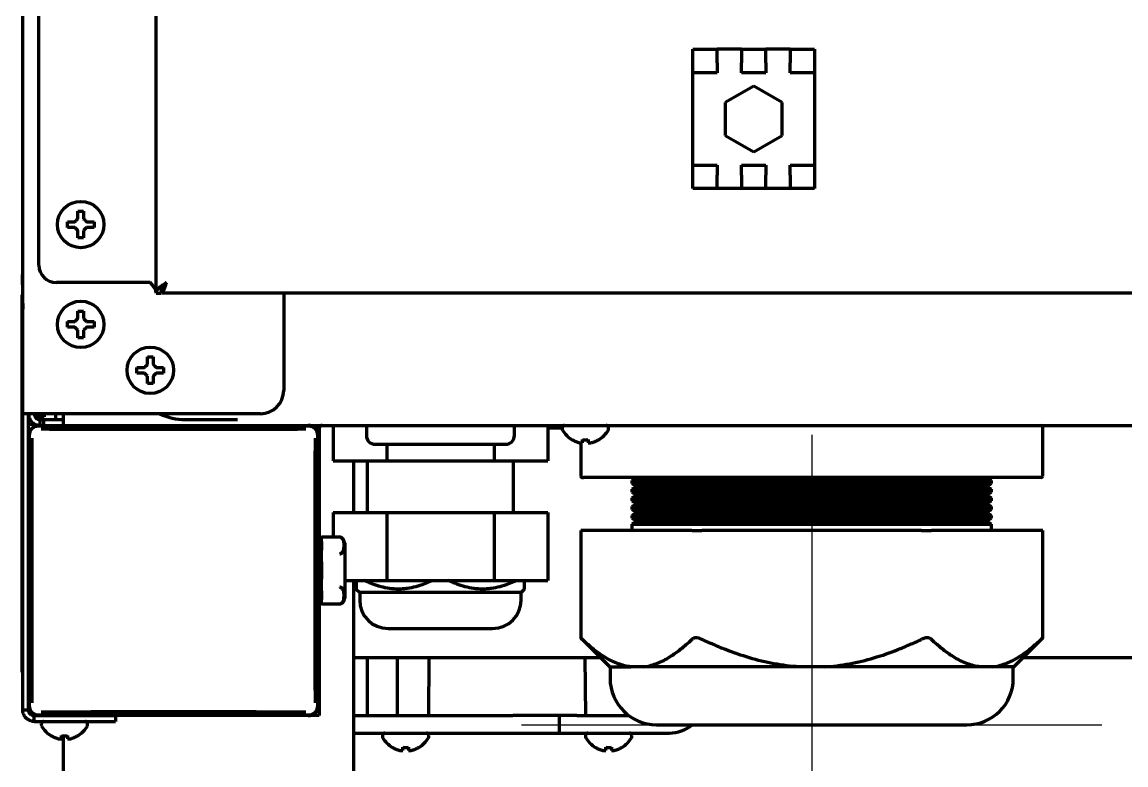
# Model space of a CAD drawing. Header units: inches. Extents: x -2405 to 7588, y 441 to 5654.
# Drawn here: x 6659 to 6849.2, y 2376.6 to 2504.6 of the extents above; entities that cross this region are included whole.
import ezdxf

# ---------------------------------------------------------------- set-up
doc = ezdxf.new("R2010")
doc.units = ezdxf.units.IN

# ---------------------------------------------------------------- blocks, each defined once
blk = doc.blocks.new('A$C29D5572B')
at = {"color": 1}
for p, q in [((0, 50), (0, -50)), ((-50, 0), (50, 0))]:
    blk.add_line(p, q, dxfattribs=at)
blk = doc.blocks.new('A$C0F8E2EAE')
blk.add_blockref('A$C29D5572B', (0, 0))

msp = doc.modelspace()

# ---------------------------------------------------------------- linework, layer by layer
at = {"linetype": 'Continuous', "lineweight": 70}
for p, q in [((6659.08, 2437.13), (6659.08, 4088.65)), ((6682.08, 2457.93), (6682.08, 2775.73)), ((6661.88, 2462.73), (6661.88, 2771.43)), ((6774.58, 2495.88), (6774.58, 2499.93)), ((6774.58, 2499.93), (6778.78, 2499.93)), ((6778.78, 2497.59), (6778.78, 2499.93)), ((6782.98, 2499.93), (6778.78, 2499.93)), ((6782.98, 2499.93), (6787.18, 2499.93)), ((6782.98, 2499.93), (6782.98, 2497.59)), ((6787.18, 2497.59), (6787.18, 2499.93)), ((6791.38, 2499.93), (6787.18, 2499.93)), ((6791.38, 2499.93), (6795.58, 2499.93)), ((6791.38, 2499.93), (6791.38, 2497.59)), ((6795.58, 2499.93), (6795.58, 2495.88)), ((6778.78, 2497.59), (6778.78, 2495.88)), ((6782.98, 2495.88), (6782.98, 2497.59)), ((6787.18, 2497.59), (6787.18, 2495.88)), ((6791.38, 2495.88), (6791.38, 2497.59)), ((6774.58, 2494.43), (6774.58, 2495.88)), ((6778.78, 2495.88), (6774.58, 2495.88)), ((6787.18, 2495.88), (6782.98, 2495.88)), ((6795.58, 2495.88), (6791.38, 2495.88)), ((6795.58, 2495.88), (6795.58, 2494.43)), ((6774.58, 2481.43), (6774.58, 2494.43)), ((6785.08, 2493.58), (6780.19, 2490.75)), ((6789.97, 2490.75), (6785.08, 2493.58)), ((6795.58, 2494.43), (6795.58, 2481.43)), ((6780.19, 2490.75), (6780.19, 2485.1)), ((6789.97, 2485.1), (6789.97, 2490.75)), ((6780.19, 2485.1), (6785.08, 2482.28)), ((6785.08, 2482.28), (6789.97, 2485.1)), ((6774.58, 2479.98), (6774.58, 2481.43)), ((6795.58, 2481.43), (6795.58, 2479.98)), ((6774.58, 2479.98), (6778.78, 2479.98)), ((6774.58, 2475.93), (6774.58, 2479.98)), ((6778.78, 2479.98), (6778.78, 2478.27)), ((6782.98, 2478.27), (6782.98, 2479.98)), ((6782.98, 2479.98), (6787.18, 2479.98)), ((6787.18, 2479.98), (6787.18, 2478.27)), ((6791.38, 2479.98), (6795.58, 2479.98)), ((6791.38, 2478.27), (6791.38, 2479.98)), ((6795.58, 2479.98), (6795.58, 2475.93)), ((6778.78, 2475.93), (6778.78, 2478.27)), ((6782.98, 2478.27), (6782.98, 2475.93)), ((6787.18, 2475.93), (6787.18, 2478.27)), ((6791.38, 2478.27), (6791.38, 2475.93)), ((6778.78, 2475.93), (6774.58, 2475.93)), ((6782.98, 2475.93), (6778.78, 2475.93)), ((6787.18, 2475.93), (6782.98, 2475.93)), ((6791.38, 2475.93), (6787.18, 2475.93)), ((6795.58, 2475.93), (6791.38, 2475.93)), ((6666.78, 2469.73), (6666.78, 2470.23)), ((6666.78, 2469.23), (6666.78, 2469.73)), ((6671.38, 2470.23), (6671.38, 2469.73)), ((6671.38, 2469.73), (6671.38, 2469.23)), ((6659.08, 2461.13), (6658.97, 2461.13)), ((6658.97, 2461.13), (6659.04, 2457.63)), ((6681.08, 2459.73), (6664.88, 2459.73)), ((6682.98, 2457.93), (6682.98, 2458.43)), ((6658.99, 2455.63), (6658.99, 2457.63)), ((6658.99, 2457.63), (6659.04, 2457.63)), ((6659.04, 2457.63), (6659.04, 2455.63)), ((6659.04, 2457.19), (6659.08, 2455.13)), ((6682.08, 2457.93), (6682.88, 2457.93)), ((7527.18, 2457.93), (6682.98, 2457.93)), ((6704.08, 2457.93), (6704.08, 2441.13)), ((6658.99, 2394.63), (6658.99, 2455.63)), ((6659.04, 2455.63), (6659.04, 2394.63)), ((6659.04, 2455.13), (6659.08, 2455.13)), ((6666.78, 2452.53), (6666.78, 2453.03)), ((6671.38, 2453.03), (6671.38, 2452.53)), ((6666.78, 2452.03), (6666.78, 2452.53)), ((6671.38, 2452.53), (6671.38, 2452.03)), ((6678.78, 2444.63), (6678.78, 2445.13)), ((6683.38, 2445.13), (6683.38, 2444.63)), ((6678.78, 2444.13), (6678.78, 2444.63)), ((6683.38, 2444.63), (6683.38, 2444.13)), ((6661.08, 2437.13), (6659.08, 2437.13)), ((6659.08, 2386.13), (6659.08, 2437.13)), ((6660.08, 2386.13), (6660.08, 2437.13)), ((6700.08, 2437.13), (6661.08, 2437.13)), ((6661.58, 2436.63), (6661.58, 2437.13)), ((6661.58, 2436.63), (6662.78, 2436.63)), ((6662.08, 2436.13), (6662.75, 2436.13)), ((6662.08, 2435.13), (6662.08, 2436.13)), ((6662.75, 2436.13), (6666.08, 2436.13)), ((6662.75, 2435.13), (6662.75, 2436.13)), ((6662.78, 2437.13), (6662.78, 2436.63)), ((6664.78, 2436.13), (6664.78, 2437.13)), ((6666.08, 2437.13), (6666.08, 2435.13)), ((6687.08, 2436.13), (6694.08, 2436.13)), ((6694.08, 2436.13), (6696.08, 2436.13)), ((6660.08, 2435.33), (6661.08, 2435.33)), ((6708.35, 2435), (6661.8, 2435)), ((6661.88, 2435.13), (6662.08, 2435.13)), ((6662.08, 2435.13), (6662.75, 2435.13)), ((6662.75, 2435.13), (6666.08, 2435.13)), ((6666.08, 2435.13), (7544.08, 2435.13)), ((6709.25, 2434.73), (6710.08, 2434.73)), ((6710.08, 2433.33), (6710.08, 2434.73)), ((6710.18, 2434.63), (6710.18, 2414.73)), ((6712.58, 2435.13), (6712.58, 2429.03)), ((6718.33, 2435.13), (6718.33, 2433.38)), ((6743.83, 2433.38), (6743.83, 2435.13)), ((6749.58, 2435.13), (6749.58, 2429.03)), ((6749.58, 2434.73), (6752.08, 2434.73)), ((6752.08, 2434.73), (6752.08, 2434.53)), ((6760.08, 2434.53), (6760.08, 2434.73)), ((6834.9, 2426.38), (6834.9, 2434.88)), ((6660.08, 2386.93), (6660.08, 2433.33)), ((6660.2, 2433.4), (6660.2, 2386.85)), ((6709.95, 2386.85), (6709.95, 2433.4)), ((6710.08, 2433.33), (6710.08, 2386.93)), ((6719.83, 2431.88), (6742.33, 2431.88)), ((6721.83, 2431.88), (6721.83, 2429.03)), ((6740.33, 2431.88), (6740.33, 2429.03)), ((6753.78, 2432.65), (6753.78, 2432.68)), ((6755.26, 2432.12), (6755.26, 2426.38)), ((6758.38, 2432.68), (6758.38, 2432.65)), ((6712.58, 2429.03), (6721.83, 2429.03)), ((6716.08, 2429.03), (6716.08, 2420.13)), ((6718.45, 2429.03), (6718.45, 2420.13)), ((6721.83, 2429.03), (6740.33, 2429.03)), ((6740.33, 2429.03), (6749.58, 2429.03)), ((6743.7, 2420.13), (6743.7, 2429.03)), ((6755.51, 2426.13), (6755.75, 2426.13)), ((6774.66, 2426.13), (6755.75, 2426.13)), ((6764.95, 2426.13), (6764.08, 2425.63)), ((6776.17, 2426.13), (6774.66, 2426.13)), ((6813.99, 2426.13), (6776.17, 2426.13)), ((6815.5, 2426.13), (6813.99, 2426.13)), ((6834.41, 2426.13), (6815.5, 2426.13)), ((6826.08, 2425.63), (6825.21, 2426.13)), ((6834.65, 2426.13), (6834.41, 2426.13)), ((6764.08, 2425.63), (6764.08, 2425.13)), ((6764.08, 2425.63), (6795.08, 2425.63)), ((6826.08, 2425.13), (6764.08, 2425.13)), ((6764.08, 2425.13), (6764.95, 2424.63)), ((6764.95, 2424.63), (6764.08, 2424.13)), ((6764.08, 2424.13), (6764.08, 2423.63)), ((6764.08, 2424.13), (6795.08, 2424.13)), ((6825.21, 2424.63), (6764.95, 2424.63)), ((6795.08, 2425.63), (6826.08, 2425.63)), ((6795.08, 2424.13), (6826.08, 2424.13)), ((6825.21, 2424.63), (6826.08, 2425.13)), ((6826.08, 2424.13), (6825.21, 2424.63)), ((6826.08, 2425.13), (6826.08, 2425.63)), ((6826.08, 2423.63), (6826.08, 2424.13)), ((6764.08, 2423.63), (6764.95, 2423.13)), ((6826.08, 2423.63), (6764.08, 2423.63)), ((6764.95, 2423.13), (6764.08, 2422.63)), ((6764.08, 2422.63), (6764.08, 2422.13)), ((6764.08, 2422.63), (6795.08, 2422.63)), ((6825.21, 2423.13), (6764.95, 2423.13)), ((6795.08, 2422.63), (6826.08, 2422.63)), ((6825.21, 2423.13), (6826.08, 2423.63)), ((6826.08, 2422.63), (6825.21, 2423.13)), ((6826.08, 2422.13), (6826.08, 2422.63)), ((6826.08, 2422.13), (6764.08, 2422.13)), ((6764.08, 2422.13), (6764.95, 2421.63)), ((6764.95, 2421.63), (6764.08, 2421.13)), ((6764.08, 2421.13), (6764.08, 2420.63)), ((6764.08, 2421.13), (6795.08, 2421.13)), ((6826.08, 2420.63), (6764.08, 2420.63)), ((6764.08, 2420.63), (6764.95, 2420.13)), ((6825.21, 2421.63), (6764.95, 2421.63)), ((6795.08, 2421.13), (6826.08, 2421.13)), ((6825.21, 2421.63), (6826.08, 2422.13)), ((6826.08, 2421.13), (6825.21, 2421.63)), ((6825.21, 2420.13), (6826.08, 2420.63)), ((6826.08, 2420.63), (6826.08, 2421.13)), ((6712.58, 2420.13), (6712.58, 2415.89)), ((6712.58, 2420.13), (6721.83, 2420.13)), ((6721.83, 2420.13), (6721.83, 2408.43)), ((6721.83, 2420.13), (6740.33, 2420.13)), ((6740.33, 2420.13), (6749.58, 2420.13)), ((6740.33, 2420.13), (6740.33, 2408.43)), ((6749.58, 2420.13), (6749.58, 2408.43)), ((6764.95, 2420.13), (6764.08, 2419.63)), ((6764.08, 2419.63), (6764.08, 2419.13)), ((6764.08, 2419.63), (6795.08, 2419.63)), ((6826.08, 2419.13), (6764.08, 2419.13)), ((6764.08, 2419.13), (6764.95, 2418.63)), ((6764.95, 2418.63), (6764.08, 2418.13)), ((6825.21, 2420.13), (6764.95, 2420.13)), ((6825.21, 2418.63), (6764.95, 2418.63)), ((6795.08, 2419.63), (6826.08, 2419.63)), ((6826.08, 2419.63), (6825.21, 2420.13)), ((6825.21, 2418.63), (6826.08, 2419.13)), ((6826.08, 2418.13), (6825.21, 2418.63)), ((6826.08, 2419.13), (6826.08, 2419.63)), ((6755.53, 2417.03), (6755.26, 2417.03)), ((6755.26, 2417.03), (6755.26, 2398.53)), ((6774.44, 2417.03), (6755.53, 2417.03)), ((6764.08, 2418.13), (6795.08, 2418.13)), ((6764.08, 2418.13), (6764.08, 2417.03)), ((6774.44, 2417.03), (6776.17, 2417.03)), ((6813.99, 2417.03), (6776.17, 2417.03)), ((6795.08, 2418.13), (6826.08, 2418.13)), ((6813.99, 2417.03), (6815.72, 2417.03)), ((6834.63, 2417.03), (6815.72, 2417.03)), ((6826.08, 2417.03), (6826.08, 2418.13)), ((6834.9, 2417.03), (6834.63, 2417.03)), ((6834.9, 2398.53), (6834.9, 2417.03)), ((6710.08, 2414.63), (6710.58, 2415.13)), ((6710.58, 2415.13), (6710.58, 2415.79)), ((6710.58, 2415.13), (6710.58, 2414.77)), ((6710.58, 2414.77), (6710.58, 2413.61)), ((6713.75, 2415.89), (6710.68, 2415.89)), ((6713.92, 2415.84), (6713.77, 2415.88)), ((6714.58, 2414.9), (6714.58, 2405.35)), ((6710.58, 2412.96), (6710.58, 2413.61)), ((6710.58, 2411.64), (6710.58, 2412.96)), ((6710.58, 2411.64), (6710.58, 2410.48)), ((6710.58, 2410.48), (6710.58, 2409.77)), ((6710.58, 2409.77), (6710.58, 2408.61)), ((6710.58, 2407.3), (6710.58, 2408.61)), ((6710.58, 2406.64), (6710.58, 2407.3)), ((6714.58, 2408.43), (6721.83, 2408.43)), ((6716.08, 2408.43), (6716.08, 2304.63)), ((6721.83, 2408.43), (6740.33, 2408.43)), ((6740.33, 2408.43), (6749.58, 2408.43)), ((6710.58, 2405.13), (6710.08, 2405.63)), ((6710.18, 2405.53), (6710.18, 2385.13)), ((6710.58, 2406.64), (6710.58, 2405.48)), ((6710.58, 2405.48), (6710.58, 2405.13)), ((6710.58, 2404.47), (6710.58, 2405.13)), ((6716.58, 2406.93), (6717.18, 2406.33)), ((6744.98, 2406.33), (6717.18, 2406.33)), ((6717.18, 2406.33), (6717.18, 2405.03)), ((6744.98, 2406.33), (6745.58, 2406.93)), ((6744.98, 2405.03), (6744.98, 2406.33)), ((6710.68, 2404.37), (6713.75, 2404.37)), ((6722.08, 2400.13), (6740.08, 2400.13)), ((6755.26, 2398.53), (6760.26, 2393.53)), ((6829.9, 2393.53), (6834.9, 2398.53)), ((6658.99, 2392.63), (6658.99, 2394.63)), ((6659.08, 2395.13), (6659.04, 2395.13)), ((6659.04, 2394.63), (6659.04, 2392.63)), ((6710.08, 2395.13), (6710.19, 2395.13)), ((6716.09, 2395.13), (6758.66, 2395.13)), ((6718.45, 2395.13), (6718.45, 2385.13)), ((6723.7, 2385.13), (6723.7, 2395.13)), ((6729.08, 2385.13), (6729.17, 2395.13)), ((6755.99, 2395.13), (6756.08, 2385.13)), ((6831.5, 2395.13), (7077.94, 2395.13)), ((6659.04, 2392.63), (6658.99, 2392.63)), ((6760.26, 2393.53), (6763.91, 2393.53)), ((6760.33, 2393.53), (6760.33, 2391.53)), ((6764.98, 2393.53), (6763.91, 2393.53)), ((6766.06, 2393.53), (6764.98, 2393.53)), ((6792.93, 2393.53), (6766.06, 2393.53)), ((6795.08, 2393.53), (6792.93, 2393.53)), ((6797.23, 2393.53), (6795.08, 2393.53)), ((6824.1, 2393.53), (6797.23, 2393.53)), ((6825.17, 2393.53), (6824.1, 2393.53)), ((6826.25, 2393.53), (6825.17, 2393.53)), ((6829.9, 2393.53), (6826.25, 2393.53)), ((6829.83, 2391.53), (6829.83, 2393.53)), ((6659.08, 2386.13), (6660.08, 2386.13)), ((6661.08, 2385.13), (6674.93, 2385.13)), ((6661.08, 2384.13), (6661.08, 2385.13)), ((6661.08, 2384.13), (6674.93, 2384.13)), ((6661.8, 2385.25), (6708.35, 2385.25)), ((6708.28, 2385.13), (6661.88, 2385.13)), ((6664.53, 2385.13), (6664.53, 2385.13)), ((6668.03, 2385.13), (6668.03, 2385.13)), ((6675.08, 2385.13), (6674.93, 2385.13)), ((6674.93, 2384.13), (6675.08, 2384.13)), ((6675.08, 2385.13), (6675.08, 2384.13)), ((6710.18, 2385.13), (6708.28, 2385.13)), ((6716.08, 2385.13), (6743.58, 2385.13)), ((6751.58, 2385.13), (6743.58, 2385.13)), ((6754.58, 2385.13), (6751.58, 2385.13)), ((6751.58, 2385.13), (6751.58, 2382.13)), ((6754.58, 2385.13), (6763.53, 2385.13)), ((6662.28, 2383.73), (6662.28, 2383.53)), ((6670.28, 2383.53), (6670.28, 2383.73)), ((6768.33, 2383.53), (6795.08, 2383.53)), ((6795.08, 2383.53), (6821.83, 2383.53)), ((6663.98, 2381.65), (6663.98, 2381.68)), ((6666.08, 2381.68), (6666.08, 2304.63)), ((6668.58, 2381.68), (6668.58, 2381.65)), ((6716.08, 2382.13), (6743.58, 2382.13)), ((6721.08, 2381.73), (6721.08, 2381.53)), ((6729.08, 2381.53), (6729.08, 2381.73)), ((6743.58, 2382.13), (6751.58, 2382.13)), ((6751.58, 2382.13), (6754.58, 2382.13)), ((6754.58, 2382.13), (6770.58, 2382.13)), ((6756.08, 2381.73), (6756.08, 2381.53)), ((6764.08, 2381.53), (6764.08, 2381.73)), ((6722.78, 2379.65), (6722.78, 2379.68)), ((6727.38, 2379.68), (6727.38, 2379.65)), ((6757.78, 2379.65), (6757.78, 2379.68)), ((6762.38, 2379.68), (6762.38, 2379.65))]:
    msp.add_line(p, q, dxfattribs=at)
for centre in [(6669.08, 2469.73), (6669.08, 2452.53), (6681.08, 2444.63)]:
    msp.add_circle(centre, 4, dxfattribs=at)
for centre, radius, start, end in [((6664.88, 2462.73), 3, 180, 270), ((6700.08, 2441.13), 4, 270, 0), ((6687.08, 2446.13), 10, 244.1573, 270), ((6661.88, 2433.33), 1.8, 90, 180), ((6708.28, 2433.33), 1.8, 0, 90), ((6710.68, 2434.63), 0.5, 90, 180), ((6752.48, 2434.73), 0.4, 90, 180), ((6752.48, 2434.53), 0.4, 180, 210.3012), ((6756.28, 2436.75), 4.8, 210.3012, 238.6273), ((6755.88, 2436.75), 4.8, 301.3727, 329.6988), ((6759.68, 2434.73), 0.4, 0, 90), ((6759.68, 2434.53), 0.4, 329.6988, 0), ((6834.65, 2434.88), 0.25, 0, 90), ((6719.83, 2433.38), 1.5, 180, 270), ((6742.33, 2433.38), 1.5, 270, 0), ((6755.51, 2426.38), 0.25, 180, 270), ((6834.65, 2426.38), 0.25, 270, 0), ((6710.68, 2415.79), 0.1, 90, 180), ((6713.75, 2415.79), 0.1, 79.3614, 90), ((6713.58, 2405.35), 1, 305.4945, 0), ((6722.08, 2405.03), 4.9, 180, 270), ((6740.08, 2405.03), 4.9, 270, 0), ((6710.68, 2404.47), 0.1, 180, 270), ((6713.75, 2404.47), 0.1, 270, 280.6386), ((6713.58, 2405.35), 1, 280.7805, 292.5322), ((6768.33, 2391.53), 8, 180, 270), ((6821.83, 2391.53), 8, 270, 0), ((6708.28, 2386.93), 1.8, 270, 0), ((6661.88, 2386.93), 1.8, 255.3553, 270), ((6662.68, 2383.73), 0.4, 90, 180), ((6669.88, 2383.73), 0.4, 0, 90), ((6662.68, 2383.53), 0.4, 180, 210.3012), ((6666.48, 2385.75), 4.8, 210.3012, 238.6273), ((6666.08, 2385.75), 4.8, 301.3727, 329.6988), ((6669.88, 2383.53), 0.4, 329.6988, 0), ((6770.58, 2388.13), 6, 270, 309.9459), ((6721.48, 2381.73), 0.4, 90, 180), ((6721.48, 2381.53), 0.4, 180, 210.3012), ((6725.28, 2383.75), 4.8, 210.3012, 238.6273), ((6724.88, 2383.75), 4.8, 301.3727, 329.6988), ((6728.68, 2381.73), 0.4, 0, 90), ((6728.68, 2381.53), 0.4, 329.6988, 0), ((6756.48, 2381.73), 0.4, 90, 180), ((6756.48, 2381.53), 0.4, 180, 210.3012), ((6760.28, 2383.75), 4.8, 210.3012, 238.6273), ((6759.88, 2383.75), 4.8, 301.3727, 329.6988), ((6763.68, 2381.73), 0.4, 0, 90), ((6763.68, 2381.53), 0.4, 329.6988, 0)]:
    msp.add_arc(centre, radius, start, end, dxfattribs=at)
for centre, major_axis, ratio, start_param, end_param in [((6661.8, 2433.4), (-1.13, 1.13), 0.999695, 5.497939, 7.068431), ((6685.08, 2437.87), (-193.8, 0), 0.017452, 1.452938, 1.688654), ((6708.35, 2433.4), (1.13, 1.13), 0.999695, 5.497939, 7.068431), ((6657.33, 2410.13), (0, 193.8), 0.017452, 4.594531, 4.830247), ((6712.83, 2410.13), (0, -193.8), 0.017452, 4.594531, 4.830247), ((6661.8, 2386.85), (-1.13, -1.13), 0.999695, 5.497939, 7.068431), ((6708.35, 2386.85), (1.13, -1.13), 0.999695, 5.497939, 7.068431), ((6685.08, 2382.38), (193.8, 0), 0.017452, 1.452938, 1.688654)]:
    msp.add_ellipse(centre, major_axis=major_axis, ratio=ratio, start_param=start_param, end_param=end_param, dxfattribs=at)
for points in [[(6668.58, 2470.73), (6668.58, 2470.78), (6668.58, 2470.89), (6668.58, 2471.05), (6668.58, 2471.21), (6668.58, 2471.37), (6668.58, 2471.52), (6668.58, 2471.67), (6668.58, 2471.84), (6668.58, 2471.96), (6668.58, 2472.03)], [(6668.58, 2472.03), (6668.75, 2472.03), (6669.08, 2472.03), (6669.41, 2472.03), (6669.58, 2472.03)], [(6668.08, 2470.23), (6668.1, 2470.25), (6668.15, 2470.3), (6668.22, 2470.37), (6668.29, 2470.44), (6668.36, 2470.51), (6668.44, 2470.58), (6668.51, 2470.66), (6668.56, 2470.7), (6668.58, 2470.73)], [(6669.58, 2470.73), (6669.61, 2470.7), (6669.66, 2470.65), (6669.73, 2470.58), (6669.8, 2470.51), (6669.87, 2470.44), (6669.94, 2470.37), (6670.01, 2470.3), (6670.06, 2470.25), (6670.08, 2470.23)], [(6670.08, 2470.23), (6670.13, 2470.23), (6670.24, 2470.23), (6670.4, 2470.23), (6670.56, 2470.23), (6670.72, 2470.23), (6670.87, 2470.23), (6671.03, 2470.23), (6671.19, 2470.23), (6671.32, 2470.23), (6671.38, 2470.23)], [(6668.08, 2469.23), (6668.03, 2469.23), (6667.92, 2469.23), (6667.76, 2469.23), (6667.6, 2469.23), (6667.44, 2469.23), (6667.29, 2469.23), (6667.13, 2469.23), (6666.97, 2469.23), (6666.84, 2469.23), (6666.78, 2469.23)], [(6668.58, 2468.73), (6668.55, 2468.75), (6668.5, 2468.81), (6668.43, 2468.88), (6668.36, 2468.95), (6668.29, 2469.02), (6668.22, 2469.09), (6668.15, 2469.16), (6668.1, 2469.2), (6668.08, 2469.23)], [(6670.08, 2469.23), (6670.06, 2469.2), (6670.01, 2469.16), (6669.94, 2469.09), (6669.87, 2469.01), (6669.79, 2468.94), (6669.72, 2468.87), (6669.65, 2468.8), (6669.6, 2468.75), (6669.58, 2468.73)], [(6669.58, 2468.73), (6669.58, 2468.67), (6669.58, 2468.57), (6669.58, 2468.4), (6669.58, 2468.25), (6669.58, 2468.09), (6669.58, 2467.94), (6669.58, 2467.78), (6669.58, 2467.62), (6669.58, 2467.49), (6669.58, 2467.43)], [(6669.58, 2467.43), (6669.41, 2467.43), (6669.08, 2467.43), (6668.75, 2467.43), (6668.58, 2467.43)], [(6682.08, 2457.93), (6682.08, 2458.13), (6681.99, 2458.53), (6681.6, 2459.13), (6681.25, 2459.53), (6681.08, 2459.73)], [(6683.88, 2459.73), (6683.57, 2459.53), (6682.94, 2459.13), (6682.25, 2458.53), (6682.08, 2458.13), (6682.08, 2457.93)], [(6682.98, 2457.93), (6683.05, 2457.93), (6683.2, 2458.02), (6683.43, 2458.42), (6683.65, 2459.02), (6683.8, 2459.49), (6683.88, 2459.73)], [(6668.58, 2453.53), (6668.58, 2453.58), (6668.58, 2453.69), (6668.58, 2453.85), (6668.58, 2454.01), (6668.58, 2454.17), (6668.58, 2454.32), (6668.58, 2454.47), (6668.58, 2454.64), (6668.58, 2454.76), (6668.58, 2454.83)], [(6668.58, 2454.83), (6668.75, 2454.83), (6669.08, 2454.83), (6669.41, 2454.83), (6669.58, 2454.83)], [(6668.08, 2453.03), (6668.1, 2453.05), (6668.15, 2453.1), (6668.22, 2453.17), (6668.29, 2453.24), (6668.36, 2453.31), (6668.44, 2453.38), (6668.51, 2453.46), (6668.56, 2453.5), (6668.58, 2453.53)], [(6669.58, 2453.53), (6669.61, 2453.5), (6669.66, 2453.45), (6669.73, 2453.38), (6669.8, 2453.31), (6669.87, 2453.24), (6669.94, 2453.17), (6670.01, 2453.1), (6670.06, 2453.05), (6670.08, 2453.03)], [(6670.08, 2453.03), (6670.13, 2453.03), (6670.24, 2453.03), (6670.4, 2453.03), (6670.56, 2453.03), (6670.72, 2453.03), (6670.87, 2453.03), (6671.03, 2453.03), (6671.19, 2453.03), (6671.32, 2453.03), (6671.38, 2453.03)], [(6668.08, 2452.03), (6668.03, 2452.03), (6667.92, 2452.03), (6667.76, 2452.03), (6667.6, 2452.03), (6667.44, 2452.03), (6667.29, 2452.03), (6667.13, 2452.03), (6666.97, 2452.03), (6666.84, 2452.03), (6666.78, 2452.03)], [(6668.58, 2451.53), (6668.55, 2451.55), (6668.5, 2451.61), (6668.43, 2451.68), (6668.36, 2451.75), (6668.29, 2451.82), (6668.22, 2451.89), (6668.15, 2451.96), (6668.1, 2452), (6668.08, 2452.03)], [(6670.08, 2452.03), (6670.06, 2452), (6670.01, 2451.96), (6669.94, 2451.89), (6669.87, 2451.81), (6669.79, 2451.74), (6669.72, 2451.67), (6669.65, 2451.6), (6669.6, 2451.55), (6669.58, 2451.53)], [(6669.58, 2451.53), (6669.58, 2451.47), (6669.58, 2451.37), (6669.58, 2451.2), (6669.58, 2451.05), (6669.58, 2450.89), (6669.58, 2450.74), (6669.58, 2450.58), (6669.58, 2450.42), (6669.58, 2450.29), (6669.58, 2450.23)], [(6669.58, 2450.23), (6669.41, 2450.23), (6669.08, 2450.23), (6668.75, 2450.23), (6668.58, 2450.23)], [(6680.58, 2445.63), (6680.58, 2445.68), (6680.58, 2445.79), (6680.58, 2445.95), (6680.58, 2446.11), (6680.58, 2446.27), (6680.58, 2446.42), (6680.58, 2446.57), (6680.58, 2446.74), (6680.58, 2446.86), (6680.58, 2446.93)], [(6680.58, 2446.93), (6680.75, 2446.93), (6681.08, 2446.93), (6681.41, 2446.93), (6681.58, 2446.93)], [(6680.08, 2445.13), (6680.1, 2445.15), (6680.15, 2445.2), (6680.22, 2445.27), (6680.29, 2445.34), (6680.36, 2445.41), (6680.44, 2445.48), (6680.51, 2445.56), (6680.56, 2445.6), (6680.58, 2445.63)], [(6681.58, 2445.63), (6681.61, 2445.6), (6681.66, 2445.55), (6681.73, 2445.48), (6681.8, 2445.41), (6681.87, 2445.34), (6681.94, 2445.27), (6682.01, 2445.2), (6682.06, 2445.15), (6682.08, 2445.13)], [(6682.08, 2445.13), (6682.13, 2445.13), (6682.24, 2445.13), (6682.4, 2445.13), (6682.56, 2445.13), (6682.72, 2445.13), (6682.87, 2445.13), (6683.03, 2445.13), (6683.19, 2445.13), (6683.32, 2445.13), (6683.38, 2445.13)], [(6680.08, 2444.13), (6680.03, 2444.13), (6679.92, 2444.13), (6679.76, 2444.13), (6679.6, 2444.13), (6679.44, 2444.13), (6679.29, 2444.13), (6679.13, 2444.13), (6678.97, 2444.13), (6678.84, 2444.13), (6678.78, 2444.13)], [(6680.58, 2443.63), (6680.55, 2443.65), (6680.5, 2443.71), (6680.43, 2443.78), (6680.36, 2443.85), (6680.29, 2443.92), (6680.22, 2443.99), (6680.15, 2444.06), (6680.1, 2444.1), (6680.08, 2444.13)], [(6682.08, 2444.13), (6682.06, 2444.1), (6682.01, 2444.06), (6681.94, 2443.99), (6681.87, 2443.91), (6681.79, 2443.84), (6681.72, 2443.77), (6681.65, 2443.7), (6681.6, 2443.65), (6681.58, 2443.63)], [(6681.58, 2443.63), (6681.58, 2443.57), (6681.58, 2443.47), (6681.58, 2443.3), (6681.58, 2443.15), (6681.58, 2442.99), (6681.58, 2442.84), (6681.58, 2442.68), (6681.58, 2442.52), (6681.58, 2442.39), (6681.58, 2442.33)], [(6681.58, 2442.33), (6681.41, 2442.33), (6681.08, 2442.33), (6680.75, 2442.33), (6680.58, 2442.33)], [(6660.08, 2437.13), (6660.08, 2436.87), (6660.18, 2436.34), (6660.63, 2435.68), (6661.29, 2435.23), (6661.82, 2435.13), (6662.08, 2435.13)], [(6661.08, 2437.13), (6661.08, 2437.08), (6661.09, 2436.99), (6661.12, 2436.85), (6661.17, 2436.71), (6661.23, 2436.59), (6661.32, 2436.47), (6661.42, 2436.37), (6661.54, 2436.28), (6661.66, 2436.22), (6661.8, 2436.17), (6661.94, 2436.13), (6662.03, 2436.13), (6662.08, 2436.13)], [(6755.08, 2432.13), (6755.1, 2432.13), (6755.15, 2432.12), (6755.22, 2432.12), (6755.29, 2432.12), (6755.36, 2432.12), (6755.44, 2432.12), (6755.51, 2432.12), (6755.56, 2432.13), (6755.58, 2432.13)], [(6755.58, 2432.13), (6755.58, 2432.15), (6755.58, 2432.18), (6755.58, 2432.23), (6755.58, 2432.28), (6755.58, 2432.34), (6755.58, 2432.41), (6755.58, 2432.48), (6755.58, 2432.57), (6755.58, 2432.64), (6755.58, 2432.68)], [(6755.58, 2432.68), (6755.75, 2432.66), (6756.08, 2432.64), (6756.41, 2432.66), (6756.58, 2432.68)], [(6756.58, 2432.13), (6756.61, 2432.13), (6756.66, 2432.12), (6756.73, 2432.12), (6756.8, 2432.12), (6756.87, 2432.12), (6756.94, 2432.12), (6757.01, 2432.12), (6757.06, 2432.13), (6757.08, 2432.13)], [(6757.08, 2432.13), (6757.13, 2432.15), (6757.24, 2432.18), (6757.4, 2432.23), (6757.56, 2432.28), (6757.72, 2432.34), (6757.87, 2432.41), (6758.03, 2432.48), (6758.19, 2432.57), (6758.32, 2432.64), (6758.38, 2432.68)], [(6661.08, 2384.13), (6661, 2384.13), (6660.85, 2384.14), (6660.63, 2384.17), (6660.42, 2384.24), (6660.21, 2384.32), (6660.01, 2384.43), (6659.83, 2384.56), (6659.66, 2384.71), (6659.51, 2384.88), (6659.38, 2385.06), (6659.27, 2385.26), (6659.19, 2385.47), (6659.13, 2385.68), (6659.09, 2385.9), (6659.08, 2386.05), (6659.08, 2386.13)], [(6661.08, 2385.13), (6661.03, 2385.13), (6660.92, 2385.14), (6660.77, 2385.17), (6660.62, 2385.23), (6660.49, 2385.32), (6660.37, 2385.42), (6660.27, 2385.54), (6660.18, 2385.67), (6660.12, 2385.82), (6660.09, 2385.97), (6660.08, 2386.08), (6660.08, 2386.13)], [(6665.28, 2381.13), (6665.3, 2381.13), (6665.35, 2381.12), (6665.42, 2381.12), (6665.49, 2381.12), (6665.56, 2381.12), (6665.64, 2381.12), (6665.71, 2381.12), (6665.76, 2381.13), (6665.78, 2381.13)], [(6665.78, 2381.13), (6665.78, 2381.15), (6665.78, 2381.18), (6665.78, 2381.23), (6665.78, 2381.28), (6665.78, 2381.34), (6665.78, 2381.41), (6665.78, 2381.48), (6665.78, 2381.57), (6665.78, 2381.64), (6665.78, 2381.68)], [(6665.78, 2381.68), (6665.95, 2381.66), (6666.28, 2381.64), (6666.61, 2381.66), (6666.78, 2381.68)], [(6666.78, 2381.13), (6666.81, 2381.13), (6666.86, 2381.12), (6666.93, 2381.12), (6667, 2381.12), (6667.07, 2381.12), (6667.14, 2381.12), (6667.21, 2381.12), (6667.26, 2381.13), (6667.28, 2381.13)], [(6667.28, 2381.13), (6667.33, 2381.15), (6667.44, 2381.18), (6667.6, 2381.23), (6667.76, 2381.28), (6667.92, 2381.34), (6668.07, 2381.41), (6668.23, 2381.48), (6668.39, 2381.57), (6668.52, 2381.64), (6668.58, 2381.68)], [(6724.08, 2379.13), (6724.1, 2379.13), (6724.15, 2379.12), (6724.22, 2379.12), (6724.29, 2379.12), (6724.36, 2379.12), (6724.44, 2379.12), (6724.51, 2379.12), (6724.56, 2379.13), (6724.58, 2379.13)], [(6724.58, 2379.13), (6724.58, 2379.15), (6724.58, 2379.18), (6724.58, 2379.23), (6724.58, 2379.28), (6724.58, 2379.34), (6724.58, 2379.41), (6724.58, 2379.48), (6724.58, 2379.57), (6724.58, 2379.64), (6724.58, 2379.68)], [(6724.58, 2379.68), (6724.75, 2379.66), (6725.08, 2379.64), (6725.41, 2379.66), (6725.58, 2379.68)], [(6725.58, 2379.13), (6725.61, 2379.13), (6725.66, 2379.12), (6725.73, 2379.12), (6725.8, 2379.12), (6725.87, 2379.12), (6725.94, 2379.12), (6726.01, 2379.12), (6726.06, 2379.13), (6726.08, 2379.13)], [(6726.08, 2379.13), (6726.13, 2379.15), (6726.24, 2379.18), (6726.4, 2379.23), (6726.56, 2379.28), (6726.72, 2379.34), (6726.87, 2379.41), (6727.03, 2379.48), (6727.19, 2379.57), (6727.32, 2379.64), (6727.38, 2379.68)], [(6759.08, 2379.13), (6759.1, 2379.13), (6759.15, 2379.12), (6759.22, 2379.12), (6759.29, 2379.12), (6759.36, 2379.12), (6759.44, 2379.12), (6759.51, 2379.12), (6759.56, 2379.13), (6759.58, 2379.13)], [(6759.58, 2379.13), (6759.58, 2379.15), (6759.58, 2379.18), (6759.58, 2379.23), (6759.58, 2379.28), (6759.58, 2379.34), (6759.58, 2379.41), (6759.58, 2379.48), (6759.58, 2379.57), (6759.58, 2379.64), (6759.58, 2379.68)], [(6759.58, 2379.68), (6759.75, 2379.66), (6760.08, 2379.64), (6760.41, 2379.66), (6760.58, 2379.68)], [(6760.58, 2379.13), (6760.61, 2379.13), (6760.66, 2379.12), (6760.73, 2379.12), (6760.8, 2379.12), (6760.87, 2379.12), (6760.94, 2379.12), (6761.01, 2379.12), (6761.06, 2379.13), (6761.08, 2379.13)], [(6761.08, 2379.13), (6761.13, 2379.15), (6761.24, 2379.18), (6761.4, 2379.23), (6761.56, 2379.28), (6761.72, 2379.34), (6761.87, 2379.41), (6762.03, 2379.48), (6762.19, 2379.57), (6762.32, 2379.64), (6762.38, 2379.68)]]:
    msp.add_open_spline(points, degree=3, dxfattribs=at)
for points, knots in [([(6669.58, 2472.03), (6669.58, 2471.83), (6669.58, 2471.62), (6669.58, 2471.29), (6669.58, 2471.18), (6669.58, 2470.96), (6669.58, 2470.84), (6669.58, 2470.73)], [0, 0, 0, 0, 0.5, 0.5, 0.75, 0.75, 1, 1, 1, 1]), ([(6666.78, 2470.23), (6666.98, 2470.23), (6667.19, 2470.23), (6667.52, 2470.23), (6667.63, 2470.23), (6667.85, 2470.23), (6667.96, 2470.23), (6668.08, 2470.23)], [0, 0, 0, 0, 0.5, 0.5, 0.75, 0.75, 1, 1, 1, 1]), ([(6668.58, 2467.43), (6668.58, 2467.63), (6668.58, 2467.84), (6668.58, 2468.17), (6668.58, 2468.28), (6668.58, 2468.5), (6668.58, 2468.61), (6668.58, 2468.73)], [0, 0, 0, 0, 0.5, 0.5, 0.75, 0.75, 1, 1, 1, 1]), ([(6671.38, 2469.23), (6671.18, 2469.23), (6670.97, 2469.23), (6670.64, 2469.23), (6670.53, 2469.23), (6670.31, 2469.23), (6670.19, 2469.23), (6670.08, 2469.23)], [0, 0, 0, 0, 0.5, 0.5, 0.75, 0.75, 1, 1, 1, 1]), ([(6683.88, 2459.73), (6683.81, 2459.65), (6683.75, 2459.58), (6683.62, 2459.43), (6683.56, 2459.35), (6683.44, 2459.2), (6683.38, 2459.13), (6683.27, 2458.98), (6683.22, 2458.9), (6683.13, 2458.75), (6683.08, 2458.68), (6683.01, 2458.53), (6682.98, 2458.45), (6682.93, 2458.3), (6682.91, 2458.23), (6682.89, 2458.08), (6682.88, 2458), (6682.88, 2457.93)], [0, 0, 0, 0, 0.125, 0.125, 0.25, 0.25, 0.375, 0.375, 0.5, 0.5, 0.625, 0.625, 0.75, 0.75, 0.875, 0.875, 1, 1, 1, 1]), ([(6682.98, 2458.73), (6683.02, 2458.73), (6683.05, 2458.73), (6683.13, 2458.76), (6683.17, 2458.78), (6683.24, 2458.83), (6683.28, 2458.86), (6683.35, 2458.93), (6683.39, 2458.97), (6683.47, 2459.07), (6683.5, 2459.12), (6683.58, 2459.23), (6683.62, 2459.28), (6683.69, 2459.41), (6683.73, 2459.47), (6683.8, 2459.6), (6683.84, 2459.66), (6683.88, 2459.73)], [0, 0, 0, 0, 0.125, 0.125, 0.25, 0.25, 0.375, 0.375, 0.5, 0.5, 0.625, 0.625, 0.75, 0.75, 0.875, 0.875, 1, 1, 1, 1]), ([(6669.58, 2454.83), (6669.58, 2454.63), (6669.58, 2454.42), (6669.58, 2454.09), (6669.58, 2453.98), (6669.58, 2453.76), (6669.58, 2453.64), (6669.58, 2453.53)], [0, 0, 0, 0, 0.5, 0.5, 0.75, 0.75, 1, 1, 1, 1]), ([(6666.78, 2453.03), (6666.98, 2453.03), (6667.19, 2453.03), (6667.52, 2453.03), (6667.63, 2453.03), (6667.85, 2453.03), (6667.96, 2453.03), (6668.08, 2453.03)], [0, 0, 0, 0, 0.5, 0.5, 0.75, 0.75, 1, 1, 1, 1]), ([(6668.58, 2450.23), (6668.58, 2450.43), (6668.58, 2450.64), (6668.58, 2450.97), (6668.58, 2451.08), (6668.58, 2451.3), (6668.58, 2451.41), (6668.58, 2451.53)], [0, 0, 0, 0, 0.5, 0.5, 0.75, 0.75, 1, 1, 1, 1]), ([(6671.38, 2452.03), (6671.18, 2452.03), (6670.97, 2452.03), (6670.64, 2452.03), (6670.53, 2452.03), (6670.31, 2452.03), (6670.19, 2452.03), (6670.08, 2452.03)], [0, 0, 0, 0, 0.5, 0.5, 0.75, 0.75, 1, 1, 1, 1]), ([(6681.58, 2446.93), (6681.58, 2446.73), (6681.58, 2446.52), (6681.58, 2446.19), (6681.58, 2446.08), (6681.58, 2445.86), (6681.58, 2445.74), (6681.58, 2445.63)], [0, 0, 0, 0, 0.5, 0.5, 0.75, 0.75, 1, 1, 1, 1]), ([(6678.78, 2445.13), (6678.98, 2445.13), (6679.19, 2445.13), (6679.52, 2445.13), (6679.63, 2445.13), (6679.85, 2445.13), (6679.96, 2445.13), (6680.08, 2445.13)], [0, 0, 0, 0, 0.5, 0.5, 0.75, 0.75, 1, 1, 1, 1]), ([(6680.58, 2442.33), (6680.58, 2442.53), (6680.58, 2442.74), (6680.58, 2443.07), (6680.58, 2443.18), (6680.58, 2443.4), (6680.58, 2443.51), (6680.58, 2443.63)], [0, 0, 0, 0, 0.5, 0.5, 0.75, 0.75, 1, 1, 1, 1]), ([(6683.38, 2444.13), (6683.18, 2444.13), (6682.97, 2444.13), (6682.64, 2444.13), (6682.53, 2444.13), (6682.31, 2444.13), (6682.19, 2444.13), (6682.08, 2444.13)], [0, 0, 0, 0, 0.5, 0.5, 0.75, 0.75, 1, 1, 1, 1]), ([(6662.8, 2437.13), (6662.8, 2437.1), (6662.79, 2437), (6662.78, 2436.84), (6662.78, 2436.7), (6662.78, 2436.63)], [0, 0, 0, 0, 0.166667, 0.583333, 1, 1, 1, 1]), ([(6753.78, 2432.68), (6753.98, 2432.56), (6754.19, 2432.45), (6754.52, 2432.31), (6754.63, 2432.27), (6754.85, 2432.2), (6754.96, 2432.16), (6755.08, 2432.13)], [0, 0, 0, 0, 0.5, 0.5, 0.75, 0.75, 1, 1, 1, 1]), ([(6756.58, 2432.68), (6756.58, 2432.56), (6756.58, 2432.45), (6756.58, 2432.31), (6756.58, 2432.27), (6756.58, 2432.2), (6756.58, 2432.16), (6756.58, 2432.13)], [0, 0, 0, 0, 0.5, 0.5, 0.75, 0.75, 1, 1, 1, 1]), ([(6713.75, 2413.04), (6713.78, 2413.05), (6713.8, 2413.06), (6713.85, 2413.07), (6713.86, 2413.07), (6713.89, 2413.08), (6713.9, 2413.09), (6713.94, 2413.1), (6713.96, 2413.11), (6714, 2413.14), (6714.03, 2413.15), (6714.08, 2413.19), (6714.12, 2413.21), (6714.18, 2413.27), (6714.21, 2413.3), (6714.24, 2413.34), (6714.25, 2413.36), (6714.27, 2413.39), (6714.28, 2413.4), (6714.31, 2413.45), (6714.33, 2413.48), (6714.37, 2413.57), (6714.39, 2413.63), (6714.41, 2413.73), (6714.42, 2413.76), (6714.43, 2413.82), (6714.44, 2413.86), (6714.45, 2413.95), (6714.46, 2414.01), (6714.46, 2414.14), (6714.47, 2414.27), (6714.47, 2414.46), (6714.47, 2414.59), (6714.47, 2414.71), (6714.46, 2414.78), (6714.46, 2414.9), (6714.45, 2414.97), (6714.44, 2415.06), (6714.43, 2415.09), (6714.42, 2415.16), (6714.41, 2415.19), (6714.39, 2415.28), (6714.37, 2415.34), (6714.33, 2415.44), (6714.31, 2415.47), (6714.27, 2415.53), (6714.25, 2415.56), (6714.22, 2415.6), (6714.2, 2415.62), (6714.18, 2415.65), (6714.16, 2415.66), (6714.12, 2415.7), (6714.08, 2415.73), (6714.02, 2415.77), (6714, 2415.78), (6713.96, 2415.8), (6713.94, 2415.81), (6713.9, 2415.83), (6713.89, 2415.83), (6713.86, 2415.84), (6713.85, 2415.85), (6713.8, 2415.86), (6713.78, 2415.87), (6713.75, 2415.87)], [0, 0, 0, 0, 0.015625, 0.015625, 0.023437, 0.023437, 0.03125, 0.03125, 0.046875, 0.046875, 0.0625, 0.0625, 0.09375, 0.09375, 0.125, 0.125, 0.140625, 0.140625, 0.15625, 0.15625, 0.1875, 0.1875, 0.25, 0.25, 0.28125, 0.28125, 0.3125, 0.3125, 0.375, 0.375, 0.4375, 0.5, 0.5625, 0.5625, 0.625, 0.625, 0.6875, 0.6875, 0.71875, 0.71875, 0.75, 0.75, 0.8125, 0.8125, 0.84375, 0.84375, 0.875, 0.875, 0.890625, 0.890625, 0.90625, 0.90625, 0.9375, 0.9375, 0.953125, 0.953125, 0.96875, 0.96875, 0.976563, 0.976563, 0.984375, 0.984375, 1, 1, 1, 1]), ([(6713.76, 2413.01), (6713.8, 2413.01), (6713.83, 2413.02), (6713.88, 2413.03), (6713.91, 2413.04), (6713.97, 2413.06), (6713.99, 2413.07), (6714.03, 2413.08), (6714.04, 2413.09), (6714.06, 2413.1), (6714.07, 2413.11), (6714.13, 2413.14), (6714.16, 2413.16), (6714.23, 2413.21), (6714.26, 2413.24), (6714.3, 2413.28), (6714.32, 2413.3), (6714.34, 2413.33), (6714.35, 2413.34), (6714.38, 2413.38), (6714.4, 2413.41), (6714.45, 2413.5), (6714.47, 2413.56), (6714.5, 2413.65), (6714.51, 2413.68), (6714.52, 2413.75), (6714.53, 2413.78), (6714.55, 2413.87), (6714.55, 2413.93), (6714.56, 2414.06), (6714.56, 2414.13), (6714.57, 2414.25), (6714.57, 2414.38), (6714.57, 2414.52), (6714.56, 2414.65), (6714.56, 2414.71), (6714.55, 2414.85), (6714.55, 2414.92), (6714.53, 2415.02), (6714.52, 2415.05), (6714.51, 2415.12), (6714.5, 2415.15), (6714.47, 2415.26), (6714.45, 2415.32), (6714.4, 2415.42), (6714.38, 2415.46), (6714.34, 2415.52), (6714.32, 2415.55), (6714.28, 2415.6), (6714.26, 2415.62), (6714.23, 2415.65), (6714.21, 2415.66), (6714.16, 2415.71), (6714.13, 2415.74), (6714.07, 2415.77), (6714.06, 2415.78), (6714.04, 2415.79), (6714.03, 2415.79), (6713.99, 2415.81), (6713.96, 2415.82), (6713.92, 2415.84), (6713.91, 2415.84), (6713.88, 2415.85), (6713.87, 2415.86), (6713.83, 2415.87), (6713.79, 2415.88), (6713.76, 2415.88)], [0, 0, 0, 0, 0.015625, 0.015625, 0.03125, 0.03125, 0.046875, 0.046875, 0.054688, 0.054688, 0.0625, 0.0625, 0.09375, 0.09375, 0.125, 0.125, 0.140625, 0.140625, 0.15625, 0.15625, 0.1875, 0.1875, 0.25, 0.25, 0.28125, 0.28125, 0.3125, 0.3125, 0.375, 0.375, 0.4375, 0.4375, 0.5, 0.5625, 0.5625, 0.625, 0.625, 0.6875, 0.6875, 0.71875, 0.71875, 0.75, 0.75, 0.8125, 0.8125, 0.84375, 0.84375, 0.875, 0.875, 0.890625, 0.890625, 0.90625, 0.90625, 0.9375, 0.9375, 0.945313, 0.945313, 0.953125, 0.953125, 0.96875, 0.96875, 0.976563, 0.976563, 0.984375, 0.984375, 1, 1, 1, 1]), ([(6713.75, 2404.38), (6713.78, 2404.39), (6713.8, 2404.4), (6713.85, 2404.41), (6713.86, 2404.41), (6713.89, 2404.42), (6713.9, 2404.43), (6713.94, 2404.44), (6713.96, 2404.45), (6714, 2404.48), (6714.02, 2404.49), (6714.08, 2404.53), (6714.12, 2404.55), (6714.18, 2404.61), (6714.2, 2404.64), (6714.24, 2404.68), (6714.25, 2404.7), (6714.27, 2404.73), (6714.28, 2404.74), (6714.31, 2404.79), (6714.33, 2404.82), (6714.37, 2404.91), (6714.39, 2404.97), (6714.41, 2405.07), (6714.42, 2405.1), (6714.43, 2405.16), (6714.44, 2405.19), (6714.45, 2405.29), (6714.46, 2405.35), (6714.46, 2405.48), (6714.47, 2405.61), (6714.47, 2405.8), (6714.47, 2405.92), (6714.47, 2406.05), (6714.46, 2406.12), (6714.46, 2406.24), (6714.45, 2406.31), (6714.44, 2406.4), (6714.43, 2406.43), (6714.42, 2406.5), (6714.41, 2406.53), (6714.39, 2406.62), (6714.37, 2406.68), (6714.33, 2406.78), (6714.31, 2406.81), (6714.27, 2406.87), (6714.25, 2406.9), (6714.22, 2406.94), (6714.2, 2406.96), (6714.18, 2406.99), (6714.16, 2407), (6714.12, 2407.04), (6714.08, 2407.07), (6714.02, 2407.11), (6714, 2407.12), (6713.96, 2407.14), (6713.94, 2407.15), (6713.9, 2407.17), (6713.89, 2407.17), (6713.86, 2407.18), (6713.85, 2407.19), (6713.8, 2407.2), (6713.78, 2407.21), (6713.75, 2407.21)], [0, 0, 0, 0, 0.015625, 0.015625, 0.023437, 0.023437, 0.03125, 0.03125, 0.046875, 0.046875, 0.0625, 0.0625, 0.09375, 0.09375, 0.125, 0.125, 0.140625, 0.140625, 0.15625, 0.15625, 0.1875, 0.1875, 0.25, 0.25, 0.28125, 0.28125, 0.3125, 0.3125, 0.375, 0.375, 0.4375, 0.5, 0.5625, 0.5625, 0.625, 0.625, 0.6875, 0.6875, 0.71875, 0.71875, 0.75, 0.75, 0.8125, 0.8125, 0.84375, 0.84375, 0.875, 0.875, 0.890625, 0.890625, 0.90625, 0.90625, 0.9375, 0.9375, 0.953125, 0.953125, 0.96875, 0.96875, 0.976562, 0.976562, 0.984375, 0.984375, 1, 1, 1, 1]), ([(6713.76, 2404.37), (6713.79, 2404.38), (6713.82, 2404.38), (6713.88, 2404.4), (6713.91, 2404.41), (6713.96, 2404.43), (6713.99, 2404.44), (6714.03, 2404.46), (6714.04, 2404.47), (6714.06, 2404.48), (6714.07, 2404.49), (6714.13, 2404.52), (6714.16, 2404.55), (6714.23, 2404.61), (6714.26, 2404.64), (6714.3, 2404.69), (6714.32, 2404.7), (6714.34, 2404.73), (6714.35, 2404.75), (6714.38, 2404.8), (6714.4, 2404.83), (6714.45, 2404.93), (6714.47, 2405), (6714.5, 2405.1), (6714.51, 2405.14), (6714.52, 2405.2), (6714.53, 2405.24), (6714.55, 2405.34), (6714.55, 2405.41), (6714.56, 2405.54), (6714.56, 2405.61), (6714.57, 2405.74), (6714.57, 2405.87), (6714.57, 2406), (6714.56, 2406.13), (6714.56, 2406.2), (6714.55, 2406.32), (6714.55, 2406.38), (6714.53, 2406.48), (6714.52, 2406.51), (6714.51, 2406.57), (6714.5, 2406.6), (6714.47, 2406.69), (6714.45, 2406.75), (6714.4, 2406.84), (6714.38, 2406.87), (6714.34, 2406.93), (6714.32, 2406.96), (6714.28, 2407), (6714.26, 2407.02), (6714.23, 2407.04), (6714.21, 2407.06), (6714.16, 2407.09), (6714.13, 2407.12), (6714.07, 2407.15), (6714.06, 2407.15), (6714.04, 2407.17), (6714.03, 2407.17), (6713.99, 2407.19), (6713.96, 2407.2), (6713.93, 2407.21), (6713.91, 2407.21), (6713.88, 2407.22), (6713.87, 2407.23), (6713.83, 2407.24), (6713.8, 2407.24), (6713.76, 2407.25)], [0, 0, 0, 0, 0.015625, 0.015625, 0.03125, 0.03125, 0.046875, 0.046875, 0.054687, 0.054687, 0.0625, 0.0625, 0.09375, 0.09375, 0.125, 0.125, 0.140625, 0.140625, 0.15625, 0.15625, 0.1875, 0.1875, 0.25, 0.25, 0.28125, 0.28125, 0.3125, 0.3125, 0.375, 0.375, 0.4375, 0.4375, 0.5, 0.5625, 0.5625, 0.625, 0.625, 0.6875, 0.6875, 0.71875, 0.71875, 0.75, 0.75, 0.8125, 0.8125, 0.84375, 0.84375, 0.875, 0.875, 0.890625, 0.890625, 0.90625, 0.90625, 0.9375, 0.9375, 0.945312, 0.945312, 0.953125, 0.953125, 0.96875, 0.96875, 0.976562, 0.976562, 0.984375, 0.984375, 1, 1, 1, 1]), ([(6716.58, 2408.43), (6716.58, 2408.2), (6716.58, 2407.99), (6716.58, 2407.63), (6716.58, 2407.47), (6716.58, 2407.21), (6716.58, 2407.11), (6716.58, 2406.97), (6716.58, 2406.93), (6716.58, 2406.93), (6716.58, 2406.93), (6716.58, 2406.93)], [0, 0, 0, 0, 0.248957, 0.248957, 0.497915, 0.497915, 0.746872, 0.746872, 0.99583, 0.99583, 1, 1, 1, 1]), ([(6729.69, 2408.43), (6729.22, 2408.2), (6728.75, 2407.99), (6727.8, 2407.63), (6727.32, 2407.47), (6726.34, 2407.21), (6725.85, 2407.1), (6725.1, 2407), (6724.85, 2406.97), (6724.53, 2406.95), (6724.47, 2406.95), (6724.34, 2406.94), (6724.28, 2406.94), (6724.08, 2406.93), (6723.96, 2406.93), (6723.32, 2406.93), (6722.82, 2406.96), (6721.83, 2407.1), (6721.34, 2407.2), (6720.36, 2407.46), (6719.88, 2407.62), (6719.28, 2407.85), (6719.15, 2407.9), (6718.92, 2408), (6718.8, 2408.05), (6718.44, 2408.2), (6718.21, 2408.31), (6717.97, 2408.43)], [0, 0, 0, 0, 0.125, 0.125, 0.25, 0.25, 0.375, 0.375, 0.4375, 0.4375, 0.453125, 0.453125, 0.46875, 0.46875, 0.5, 0.5, 0.625, 0.625, 0.75, 0.75, 0.875, 0.875, 0.90625, 0.90625, 0.9375, 0.9375, 1, 1, 1, 1]), ([(6744.19, 2408.43), (6743.72, 2408.2), (6743.25, 2407.99), (6742.3, 2407.63), (6741.82, 2407.47), (6740.84, 2407.21), (6740.35, 2407.1), (6739.6, 2407), (6739.35, 2406.97), (6739.03, 2406.95), (6738.97, 2406.95), (6738.84, 2406.94), (6738.78, 2406.94), (6738.58, 2406.93), (6738.46, 2406.93), (6737.82, 2406.93), (6737.32, 2406.96), (6736.33, 2407.1), (6735.84, 2407.2), (6734.86, 2407.46), (6734.38, 2407.62), (6733.78, 2407.85), (6733.65, 2407.9), (6733.42, 2408), (6733.3, 2408.05), (6732.94, 2408.2), (6732.71, 2408.31), (6732.47, 2408.43)], [0, 0, 0, 0, 0.125, 0.125, 0.25, 0.25, 0.375, 0.375, 0.4375, 0.4375, 0.453125, 0.453125, 0.46875, 0.46875, 0.5, 0.5, 0.625, 0.625, 0.75, 0.75, 0.875, 0.875, 0.90625, 0.90625, 0.9375, 0.9375, 1, 1, 1, 1]), ([(6745.58, 2406.93), (6745.58, 2406.93), (6745.58, 2406.93), (6745.58, 2406.93), (6745.58, 2406.93), (6745.58, 2406.94), (6745.58, 2406.97), (6745.58, 2407), (6745.58, 2407.1), (6745.58, 2407.2), (6745.58, 2407.46), (6745.58, 2407.62), (6745.58, 2407.83), (6745.58, 2407.85), (6745.58, 2407.9), (6745.58, 2407.97), (6745.58, 2408.15), (6745.58, 2408.31), (6745.58, 2408.43)], [0, 0, 0, 0, 0.027176, 0.027176, 0.058558, 0.121321, 0.121321, 0.246846, 0.246846, 0.497897, 0.497897, 0.748949, 0.748949, 0.78033, 0.78033, 0.811712, 0.874474, 1, 1, 1, 1]), ([(6755.53, 2398.27), (6755.49, 2398.31), (6755.45, 2398.35), (6755.39, 2398.41), (6755.36, 2398.44), (6755.31, 2398.48), (6755.29, 2398.5), (6755.27, 2398.52), (6755.26, 2398.53), (6755.26, 2398.53), (6755.26, 2398.53), (6755.26, 2398.53)], [0, 0, 0, 0, 0.249719, 0.249719, 0.499438, 0.499438, 0.749157, 0.749157, 0.998876, 0.998876, 1, 1, 1, 1]), ([(6763.91, 2393.53), (6763.17, 2393.62), (6762.45, 2393.8), (6761.02, 2394.33), (6760.31, 2394.67), (6758.92, 2395.49), (6758.23, 2395.97), (6757.46, 2396.58), (6757.38, 2396.65), (6757.21, 2396.78), (6756.95, 2396.99), (6756.7, 2397.21), (6756.2, 2397.65), (6755.86, 2397.96), (6755.53, 2398.27)], [0, 0, 0, 0, 0.25, 0.25, 0.5, 0.5, 0.75, 0.75, 0.78125, 0.78125, 0.8125, 0.875, 0.875, 1, 1, 1, 1]), ([(6766.06, 2393.53), (6766.8, 2393.62), (6767.52, 2393.8), (6768.95, 2394.33), (6769.66, 2394.67), (6771.05, 2395.49), (6771.74, 2395.97), (6772.51, 2396.58), (6772.59, 2396.65), (6772.76, 2396.78), (6773.02, 2396.99), (6773.27, 2397.21), (6773.77, 2397.65), (6774.11, 2397.96), (6774.44, 2398.27)], [0, 0, 0, 0, 0.25, 0.25, 0.5, 0.5, 0.75, 0.75, 0.78125, 0.78125, 0.8125, 0.875, 0.875, 1, 1, 1, 1]), ([(6776.17, 2398.27), (6776.09, 2398.31), (6776.01, 2398.35), (6775.84, 2398.41), (6775.75, 2398.44), (6775.58, 2398.48), (6775.5, 2398.5), (6775.33, 2398.52), (6775.25, 2398.53), (6775.15, 2398.53), (6775.13, 2398.53), (6775.09, 2398.53), (6775.04, 2398.52), (6774.95, 2398.51), (6774.88, 2398.5), (6774.83, 2398.49), (6774.81, 2398.48), (6774.78, 2398.47), (6774.76, 2398.47), (6774.69, 2398.44), (6774.63, 2398.41), (6774.55, 2398.36), (6774.53, 2398.35), (6774.48, 2398.31), (6774.46, 2398.29), (6774.44, 2398.27)], [0, 0, 0, 0, 0.125, 0.125, 0.25, 0.25, 0.375, 0.375, 0.5, 0.5, 0.53125, 0.53125, 0.5625, 0.625, 0.6875, 0.6875, 0.71875, 0.71875, 0.75, 0.75, 0.875, 0.875, 0.9375, 0.9375, 1, 1, 1, 1]), ([(6792.93, 2393.53), (6791.46, 2393.62), (6790.01, 2393.8), (6787.15, 2394.33), (6785.74, 2394.67), (6782.95, 2395.49), (6781.57, 2395.97), (6780.03, 2396.58), (6779.86, 2396.65), (6779.52, 2396.78), (6779.01, 2396.99), (6778.51, 2397.21), (6777.5, 2397.65), (6776.83, 2397.96), (6776.17, 2398.27)], [0, 0, 0, 0, 0.25, 0.25, 0.5, 0.5, 0.75, 0.75, 0.78125, 0.78125, 0.8125, 0.875, 0.875, 1, 1, 1, 1]), ([(6797.23, 2393.53), (6798.7, 2393.62), (6800.15, 2393.8), (6803.01, 2394.33), (6804.42, 2394.67), (6807.21, 2395.49), (6808.59, 2395.97), (6810.12, 2396.58), (6810.3, 2396.65), (6810.64, 2396.78), (6811.14, 2396.99), (6811.65, 2397.21), (6812.66, 2397.65), (6813.33, 2397.96), (6813.99, 2398.27)], [0, 0, 0, 0, 0.25, 0.25, 0.5, 0.5, 0.75, 0.75, 0.78125, 0.78125, 0.8125, 0.875, 0.875, 1, 1, 1, 1]), ([(6815.72, 2398.27), (6815.68, 2398.31), (6815.63, 2398.35), (6815.53, 2398.41), (6815.47, 2398.44), (6815.35, 2398.48), (6815.28, 2398.5), (6815.14, 2398.52), (6815.07, 2398.53), (6814.97, 2398.53), (6814.95, 2398.53), (6814.91, 2398.53), (6814.85, 2398.52), (6814.75, 2398.51), (6814.66, 2398.5), (6814.6, 2398.49), (6814.58, 2398.48), (6814.54, 2398.47), (6814.51, 2398.47), (6814.41, 2398.44), (6814.32, 2398.41), (6814.2, 2398.36), (6814.15, 2398.35), (6814.07, 2398.31), (6814.03, 2398.29), (6813.99, 2398.27)], [0, 0, 0, 0, 0.125, 0.125, 0.25, 0.25, 0.375, 0.375, 0.5, 0.5, 0.53125, 0.53125, 0.5625, 0.625, 0.6875, 0.6875, 0.71875, 0.71875, 0.75, 0.75, 0.875, 0.875, 0.9375, 0.9375, 1, 1, 1, 1]), ([(6824.1, 2393.53), (6823.36, 2393.62), (6822.64, 2393.8), (6821.21, 2394.33), (6820.5, 2394.67), (6819.11, 2395.49), (6818.42, 2395.97), (6817.65, 2396.58), (6817.57, 2396.65), (6817.4, 2396.78), (6817.14, 2396.99), (6816.89, 2397.21), (6816.38, 2397.65), (6816.05, 2397.96), (6815.72, 2398.27)], [0, 0, 0, 0, 0.25, 0.25, 0.5, 0.5, 0.75, 0.75, 0.78125, 0.78125, 0.8125, 0.875, 0.875, 1, 1, 1, 1]), ([(6826.25, 2393.53), (6826.98, 2393.62), (6827.71, 2393.8), (6829.14, 2394.33), (6829.84, 2394.67), (6831.24, 2395.49), (6831.93, 2395.97), (6832.7, 2396.58), (6832.78, 2396.65), (6832.95, 2396.78), (6833.21, 2396.99), (6833.46, 2397.21), (6833.96, 2397.65), (6834.3, 2397.96), (6834.63, 2398.27)], [0, 0, 0, 0, 0.25, 0.25, 0.5, 0.5, 0.75, 0.75, 0.78125, 0.78125, 0.8125, 0.875, 0.875, 1, 1, 1, 1]), ([(6834.9, 2398.53), (6834.9, 2398.53), (6834.9, 2398.53), (6834.9, 2398.53), (6834.9, 2398.53), (6834.89, 2398.53), (6834.89, 2398.52), (6834.88, 2398.51), (6834.86, 2398.5), (6834.85, 2398.49), (6834.85, 2398.48), (6834.84, 2398.47), (6834.83, 2398.47), (6834.8, 2398.44), (6834.77, 2398.41), (6834.72, 2398.36), (6834.71, 2398.35), (6834.67, 2398.31), (6834.65, 2398.29), (6834.63, 2398.27)], [0, 0, 0, 0, 0.015341, 0.015341, 0.076882, 0.076882, 0.138423, 0.261506, 0.384588, 0.384588, 0.446129, 0.446129, 0.507671, 0.507671, 0.753835, 0.753835, 0.876918, 0.876918, 1, 1, 1, 1]), ([(6663.98, 2381.68), (6664.18, 2381.56), (6664.39, 2381.45), (6664.72, 2381.31), (6664.83, 2381.27), (6665.05, 2381.2), (6665.16, 2381.16), (6665.28, 2381.13)], [0, 0, 0, 0, 0.5, 0.5, 0.75, 0.75, 1, 1, 1, 1]), ([(6666.78, 2381.68), (6666.78, 2381.56), (6666.78, 2381.45), (6666.78, 2381.31), (6666.78, 2381.27), (6666.78, 2381.2), (6666.78, 2381.16), (6666.78, 2381.13)], [0, 0, 0, 0, 0.5, 0.5, 0.75, 0.75, 1, 1, 1, 1]), ([(6722.78, 2379.68), (6722.98, 2379.56), (6723.19, 2379.45), (6723.52, 2379.31), (6723.63, 2379.27), (6723.85, 2379.2), (6723.96, 2379.16), (6724.08, 2379.13)], [0, 0, 0, 0, 0.5, 0.5, 0.75, 0.75, 1, 1, 1, 1]), ([(6725.58, 2379.68), (6725.58, 2379.56), (6725.58, 2379.45), (6725.58, 2379.31), (6725.58, 2379.27), (6725.58, 2379.2), (6725.58, 2379.16), (6725.58, 2379.13)], [0, 0, 0, 0, 0.5, 0.5, 0.75, 0.75, 1, 1, 1, 1]), ([(6757.78, 2379.68), (6757.98, 2379.56), (6758.19, 2379.45), (6758.52, 2379.31), (6758.63, 2379.27), (6758.85, 2379.2), (6758.96, 2379.16), (6759.08, 2379.13)], [0, 0, 0, 0, 0.5, 0.5, 0.75, 0.75, 1, 1, 1, 1]), ([(6760.58, 2379.68), (6760.58, 2379.56), (6760.58, 2379.45), (6760.58, 2379.31), (6760.58, 2379.27), (6760.58, 2379.2), (6760.58, 2379.16), (6760.58, 2379.13)], [0, 0, 0, 0, 0.5, 0.5, 0.75, 0.75, 1, 1, 1, 1])]:
    msp.add_open_spline(points, degree=3, knots=knots, dxfattribs=at)

# ---------------------------------------------------------------- block references
msp.add_blockref('A$C0F8E2EAE', (6795.08, 2383.53))

doc.saveas('drawing.dxf')
